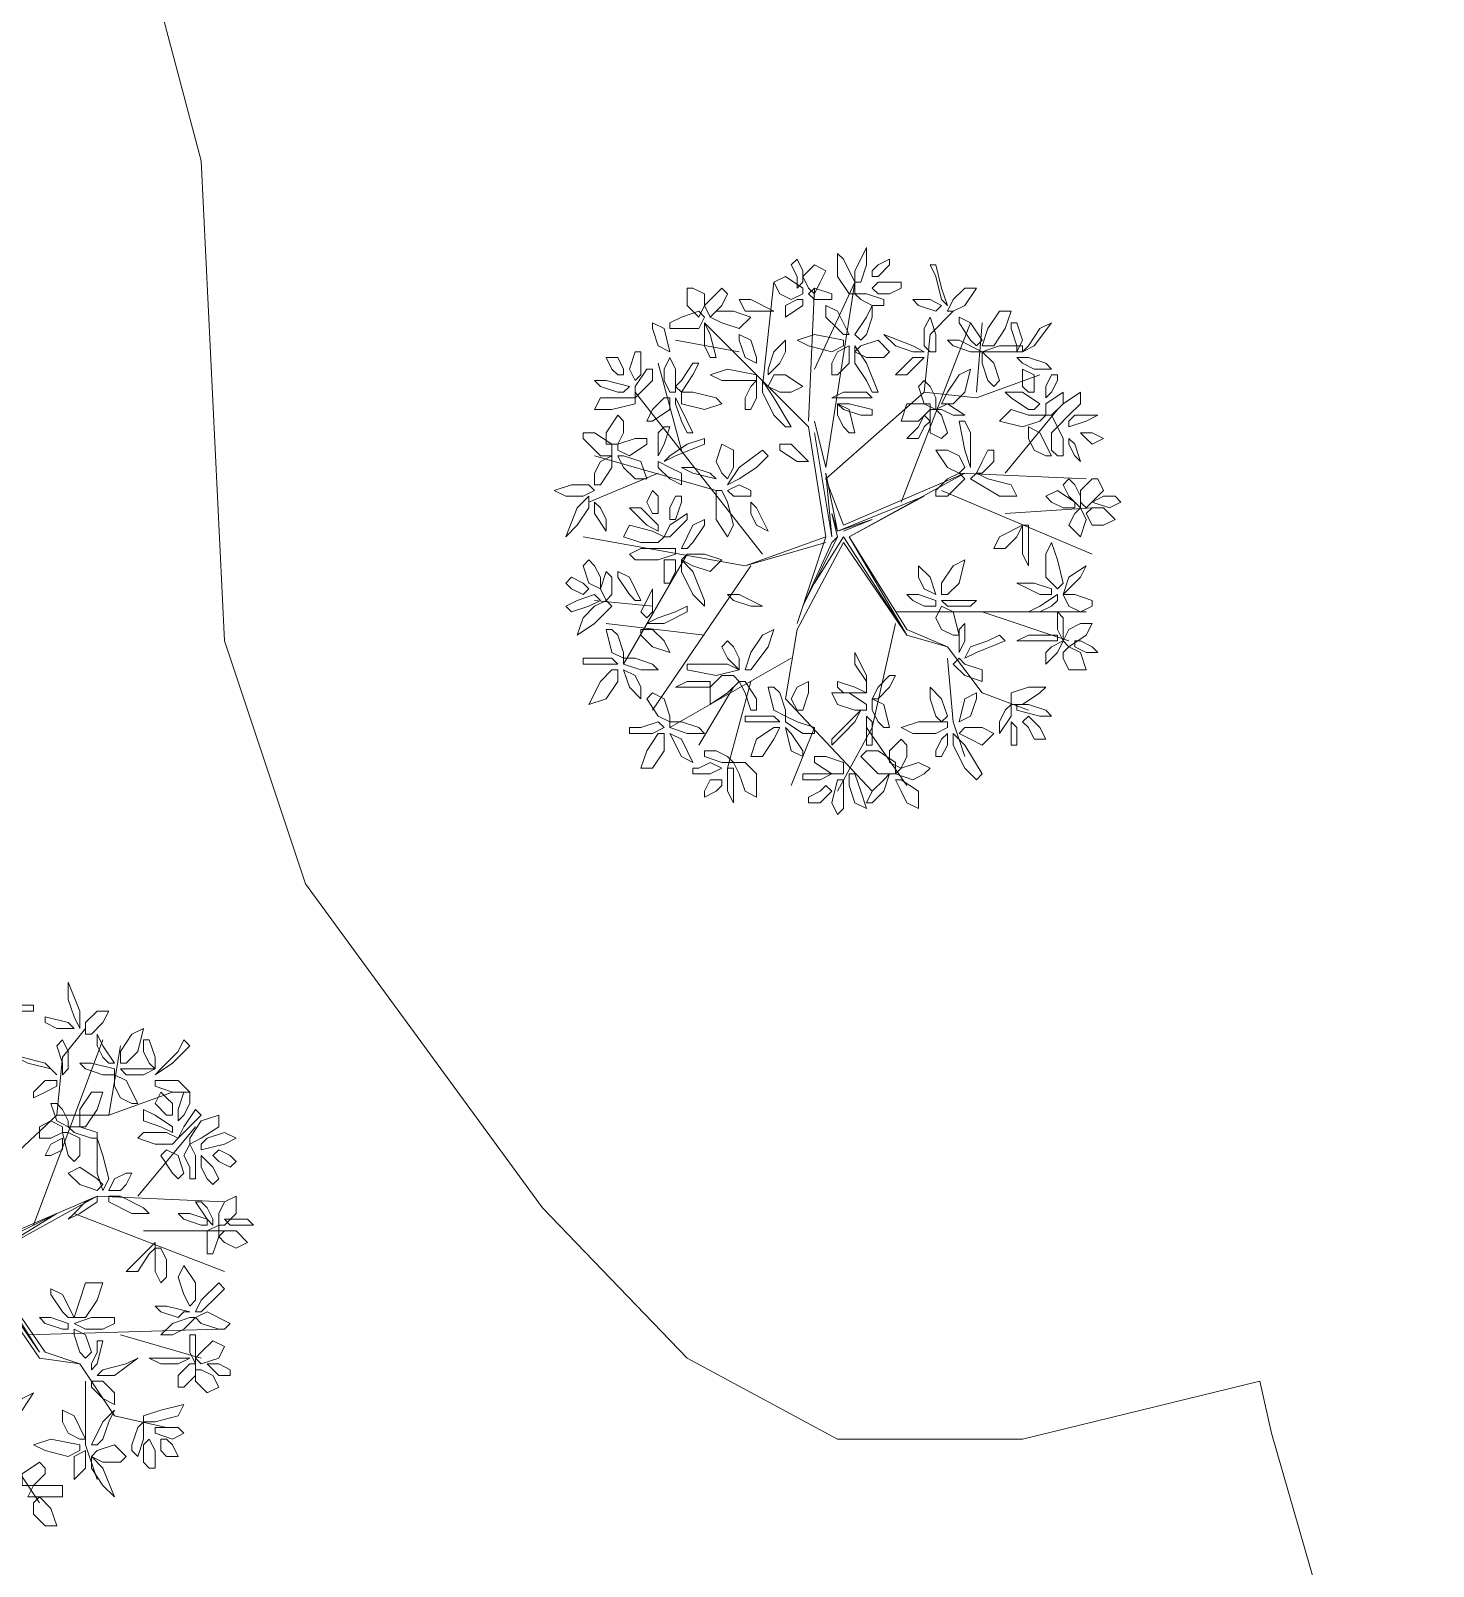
# Model space of a CAD drawing. Header units: millimetres. Extents: x 2364 to 2508, y 1551 to 1771.
# Drawn here: x 2400.71 to 2407.56, y 1636.94 to 1644.44 of the extents above; entities that cross this region are included whole.
import ezdxf

# ---------------------------------------------------------------- set-up
doc = ezdxf.new("R2010")
doc.units = ezdxf.units.MM
doc.layers.add('PDF_0', color=7, linetype='Continuous')
doc.layers.add('PDF_CVL_CUADCON_TIT', color=7, linetype='Continuous')

msp = doc.modelspace()

# ---------------------------------------------------------------- linework, layer by layer
at = {"layer": 'PDF_0', "lineweight": 9}
for points in [[(2404.7332, 1643.2646), (2404.7614, 1643.321), (2404.7897, 1643.3775), (2404.7897, 1643.2928), (2404.7614, 1643.2081), (2404.7332, 1643.2081)], [(2404.4508, 1643.1798), (2404.479, 1643.2081), (2404.479, 1643.2646), (2404.4508, 1643.321), (2404.4226, 1643.2928), (2404.4508, 1643.2363)], [(2404.7332, 1643.1516), (2404.705, 1643.1516), (2404.6485, 1643.2363), (2404.6485, 1643.3493), (2404.6767, 1643.321), (2404.7332, 1643.2081)], [(2404.8179, 1643.2363), (2404.8179, 1643.2646), (2404.8462, 1643.2928), (2404.9026, 1643.321), (2404.9026, 1643.2928), (2404.8462, 1643.2363)], [(2404.4226, 1643.1234), (2404.3661, 1643.1516), (2404.3378, 1643.2081), (2404.3943, 1643.2363), (2404.479, 1643.1798), (2404.479, 1643.1516)], [(2404.5355, 1643.1516), (2404.5073, 1643.1798), (2404.479, 1643.2363), (2404.5355, 1643.2928), (2404.592, 1643.2646), (2404.5638, 1643.2081)], [(2405.1286, 1643.2363), (2405.1568, 1643.1234), (2405.185, 1643.0951), (2405.1568, 1643.1798), (2405.1286, 1643.2928), (2405.1003, 1643.2928)], [(2403.999, 1643.1516), (2403.999, 1643.0951), (2403.9707, 1643.0386), (2403.9143, 1643.0951), (2403.9143, 1643.1798), (2403.9425, 1643.1798)], [(2404.0837, 1643.1798), (2404.1119, 1643.1516), (2404.0837, 1643.0951), (2404.0272, 1643.0386), (2403.999, 1643.0951), (2404.0555, 1643.1516)], [(2404.592, 1643.1234), (2404.5355, 1643.1234), (2404.5073, 1643.1516), (2404.5355, 1643.1798), (2404.6202, 1643.1516), (2404.6202, 1643.1234)], [(2404.8179, 1643.0951), (2404.7614, 1643.1234), (2404.7332, 1643.1516), (2404.7897, 1643.1516), (2404.8744, 1643.1234), (2404.8744, 1643.0951)], [(2404.9026, 1643.1516), (2404.8462, 1643.1516), (2404.8179, 1643.1798), (2404.8462, 1643.2081), (2404.9591, 1643.2081), (2404.9591, 1643.1798)], [(2405.185, 1643.0669), (2405.2133, 1643.0669), (2405.2698, 1643.0951), (2405.3262, 1643.1798), (2405.2698, 1643.1798), (2405.2133, 1643.1234)], [(2404.2814, 1643.0669), (2404.3378, 1643.0669), (2404.2249, 1643.1234), (2404.1684, 1643.1234), (2404.1966, 1643.0669)], [(2404.3943, 1643.0951), (2404.3943, 1643.0386), (2404.479, 1643.0951), (2404.479, 1643.1234), (2404.4508, 1643.1234)], [(2404.6485, 1642.9822), (2404.592, 1643.0386), (2404.592, 1643.0951), (2404.6485, 1643.0669), (2404.705, 1642.9539), (2404.6767, 1642.9539)], [(2404.7897, 1642.9539), (2404.8179, 1643.0386), (2404.8179, 1643.0951), (2404.7897, 1643.0386), (2404.7332, 1642.9539), (2404.7614, 1642.9257)], [(2405.0438, 1643.0951), (2405.0156, 1643.1234), (2405.1003, 1643.1234), (2405.1568, 1643.0951), (2405.1286, 1643.0669)], [(2403.7731, 1642.8974), (2403.8295, 1642.8692), (2403.8013, 1642.9822), (2403.7448, 1643.0104), (2403.7448, 1642.9822)], [(2403.886, 1643.0386), (2403.9707, 1643.0669), (2403.999, 1643.0386), (2403.9707, 1642.9822), (2403.8295, 1642.9822), (2403.8295, 1643.0104)], [(2403.999, 1642.8974), (2403.999, 1642.9822), (2403.999, 1643.0104), (2404.0272, 1642.9539), (2404.0555, 1642.841), (2404.0272, 1642.841)], [(2404.0272, 1643.0386), (2404.0555, 1643.0669), (2404.1402, 1643.0669), (2404.2249, 1643.0386), (2404.1684, 1642.9822), (2404.0837, 1643.0104)], [(2405.1003, 1642.8692), (2405.1286, 1642.8692), (2405.1286, 1642.9539), (2405.1003, 1643.0386), (2405.0721, 1642.9822), (2405.0721, 1642.8974)], [(2405.298, 1642.9257), (2405.2415, 1643.0104), (2405.2415, 1643.0386), (2405.298, 1643.0104), (2405.3545, 1642.9257), (2405.3262, 1642.8974)], [(2405.3545, 1642.8974), (2405.411, 1642.8974), (2405.4674, 1642.9822), (2405.4957, 1643.0669), (2405.4392, 1643.0669), (2405.3827, 1642.9822)], [(2405.4957, 1642.9822), (2405.5239, 1642.8974), (2405.5239, 1642.8692), (2405.5522, 1642.9257), (2405.5239, 1643.0104), (2405.4957, 1643.0104)], [(2405.6369, 1642.9822), (2405.6934, 1643.0104), (2405.6086, 1642.8974), (2405.5522, 1642.8692), (2405.5804, 1642.8974)], [(2404.1966, 1642.841), (2404.1684, 1642.9257), (2404.1684, 1642.9539), (2404.2249, 1642.9257), (2404.2531, 1642.841), (2404.2531, 1642.8127)], [(2404.3661, 1642.8127), (2404.3943, 1642.8692), (2404.3943, 1642.9257), (2404.3378, 1642.8692), (2404.3096, 1642.7845), (2404.3096, 1642.7562)], [(2404.6202, 1642.8692), (2404.5073, 1642.8974), (2404.4508, 1642.9257), (2404.5355, 1642.9539), (2404.6767, 1642.9257), (2404.6767, 1642.8974)], [(2404.7332, 1642.8692), (2404.7614, 1642.8974), (2404.8462, 1642.9257), (2404.9026, 1642.8692), (2404.8744, 1642.841), (2404.7897, 1642.841)], [(2404.9309, 1642.8974), (2404.8744, 1642.9539), (2405.0156, 1642.8974), (2405.0721, 1642.8692), (2405.0156, 1642.8692)], [(2405.298, 1642.8692), (2405.2133, 1642.8974), (2405.185, 1642.9257), (2405.2415, 1642.9257), (2405.3545, 1642.8692), (2405.3262, 1642.8692)], [(2403.6883, 1642.841), (2403.6883, 1642.7562), (2403.6601, 1642.728), (2403.6319, 1642.7845), (2403.6601, 1642.8692), (2403.6883, 1642.8692)], [(2404.6202, 1642.7562), (2404.6485, 1642.7562), (2404.705, 1642.8127), (2404.705, 1642.8974), (2404.6485, 1642.8692), (2404.6202, 1642.8127)], [(2404.7897, 1642.728), (2404.7332, 1642.8127), (2404.7332, 1642.8974), (2404.7897, 1642.8127), (2404.8462, 1642.6715), (2404.8179, 1642.6715)], [(2405.4957, 1642.8692), (2405.411, 1642.8692), (2405.3545, 1642.8692), (2405.4392, 1642.8974), (2405.5522, 1642.8974), (2405.5522, 1642.8692)], [(2405.3827, 1642.728), (2405.3545, 1642.8127), (2405.3545, 1642.8692), (2405.411, 1642.8127), (2405.4392, 1642.728), (2405.411, 1642.6998)], [(2403.6036, 1642.7562), (2403.5754, 1642.7562), (2403.5471, 1642.7845), (2403.5189, 1642.841), (2403.5754, 1642.841), (2403.6036, 1642.7845)], [(2403.7448, 1642.728), (2403.6883, 1642.6715), (2403.6601, 1642.6433), (2403.6601, 1642.6998), (2403.7166, 1642.7845), (2403.7448, 1642.7845)], [(2403.8013, 1642.728), (2403.8013, 1642.7845), (2403.8295, 1642.841), (2403.8578, 1642.7845), (2403.8578, 1642.6715), (2403.8295, 1642.6715)], [(2403.886, 1642.728), (2403.9425, 1642.8127), (2403.9707, 1642.8127), (2403.9425, 1642.7562), (2403.886, 1642.6715), (2403.8578, 1642.6998)], [(2404.1966, 1642.728), (2404.0837, 1642.728), (2404.0272, 1642.7562), (2404.1119, 1642.7845), (2404.2531, 1642.7562), (2404.2531, 1642.728)], [(2404.9874, 1642.7562), (2405.0438, 1642.8127), (2405.0721, 1642.841), (2405.0156, 1642.841), (2404.9309, 1642.7562), (2404.9591, 1642.7562)], [(2405.1568, 1642.615), (2405.2133, 1642.615), (2405.2698, 1642.6715), (2405.298, 1642.7845), (2405.2415, 1642.7562), (2405.185, 1642.6715)], [(2405.5239, 1642.841), (2405.5522, 1642.8127), (2405.6086, 1642.7845), (2405.6934, 1642.7845), (2405.6651, 1642.8127), (2405.5804, 1642.841)], [(2405.6086, 1642.6715), (2405.5804, 1642.6715), (2405.5522, 1642.6998), (2405.5522, 1642.7845), (2405.6086, 1642.7562), (2405.6086, 1642.6998)], [(2403.5754, 1642.6715), (2403.4907, 1642.6998), (2403.4624, 1642.728), (2403.5189, 1642.728), (2403.6319, 1642.6998), (2403.6036, 1642.6715)], [(2404.1966, 1642.5868), (2404.2249, 1642.5868), (2404.2531, 1642.6433), (2404.2531, 1642.728), (2404.2249, 1642.6998), (2404.1966, 1642.6433)], [(2404.3378, 1642.5586), (2404.2814, 1642.6715), (2404.2814, 1642.728), (2404.3378, 1642.6433), (2404.4226, 1642.5021), (2404.3943, 1642.5021)], [(2404.3096, 1642.6998), (2404.3378, 1642.7562), (2404.3943, 1642.7562), (2404.479, 1642.6998), (2404.4226, 1642.6715), (2404.3661, 1642.6715)], [(2405.1003, 1642.6998), (2405.1286, 1642.6433), (2405.1286, 1642.5868), (2405.0721, 1642.615), (2405.0438, 1642.6998), (2405.0721, 1642.728)], [(2405.7216, 1642.728), (2405.6934, 1642.6715), (2405.6651, 1642.6433), (2405.6651, 1642.6998), (2405.6934, 1642.7562), (2405.7216, 1642.7562)], [(2403.6601, 1642.6433), (2403.6601, 1642.615), (2403.5471, 1642.5868), (2403.4624, 1642.5868), (2403.4907, 1642.6433), (2403.6036, 1642.6433)], [(2403.7448, 1642.5868), (2403.8013, 1642.6433), (2403.8295, 1642.6433), (2403.8295, 1642.5868), (2403.7448, 1642.5303), (2403.7166, 1642.5303)], [(2403.886, 1642.5303), (2403.8578, 1642.615), (2403.8578, 1642.6433), (2403.886, 1642.5868), (2403.9425, 1642.4738), (2403.9143, 1642.4738)], [(2403.886, 1642.6715), (2403.886, 1642.615), (2403.999, 1642.5868), (2404.0837, 1642.615), (2404.0555, 1642.6433), (2403.9425, 1642.6715)], [(2404.7614, 1642.6433), (2404.6485, 1642.6433), (2404.6202, 1642.6433), (2404.6767, 1642.6715), (2404.7897, 1642.6715), (2404.8179, 1642.6433)], [(2405.5804, 1642.5868), (2405.4957, 1642.6433), (2405.4674, 1642.6715), (2405.5522, 1642.6715), (2405.6369, 1642.615), (2405.6086, 1642.5868)], [(2405.7498, 1642.615), (2405.7498, 1642.6715), (2405.6651, 1642.615), (2405.6651, 1642.5586), (2405.6934, 1642.5586)], [(2405.7216, 1642.5021), (2405.6934, 1642.5586), (2405.7498, 1642.615), (2405.8345, 1642.6715), (2405.8345, 1642.615), (2405.7781, 1642.5586)], [(2403.6036, 1642.4738), (2403.5754, 1642.4174), (2403.5189, 1642.4174), (2403.5189, 1642.4738), (2403.5754, 1642.5586), (2403.6036, 1642.5303)], [(2404.7614, 1642.5586), (2404.6767, 1642.5868), (2404.6485, 1642.615), (2404.705, 1642.615), (2404.8179, 1642.5868), (2404.8179, 1642.5586)], [(2404.6767, 1642.5021), (2404.6485, 1642.5586), (2404.6485, 1642.615), (2404.705, 1642.5868), (2404.7332, 1642.4738), (2404.705, 1642.4738)], [(2405.1003, 1642.615), (2405.1003, 1642.5868), (2405.0438, 1642.5303), (2404.9591, 1642.5303), (2404.9874, 1642.615), (2405.0438, 1642.615)], [(2405.1003, 1642.5303), (2405.0721, 1642.5586), (2405.0438, 1642.5021), (2404.9874, 1642.4456), (2405.0438, 1642.4456), (2405.0721, 1642.5021)], [(2405.1568, 1642.5586), (2405.185, 1642.4738), (2405.1568, 1642.4456), (2405.1003, 1642.4738), (2405.1003, 1642.5868), (2405.1286, 1642.5868)], [(2405.2133, 1642.5586), (2405.2698, 1642.5586), (2405.185, 1642.615), (2405.1286, 1642.5868), (2405.1568, 1642.5868)], [(2405.6651, 1642.5586), (2405.6369, 1642.5303), (2405.5522, 1642.5021), (2405.4392, 1642.5303), (2405.4957, 1642.5868), (2405.5804, 1642.5586)], [(2405.8063, 1642.5586), (2405.891, 1642.5586), (2405.9193, 1642.5586), (2405.8628, 1642.5303), (2405.7781, 1642.5021), (2405.7781, 1642.5303)], [(2403.7731, 1642.4738), (2403.7731, 1642.3891), (2403.7731, 1642.3609), (2403.8013, 1642.4174), (2403.8295, 1642.5021), (2403.8013, 1642.5021)], [(2405.298, 1642.4738), (2405.298, 1642.3609), (2405.298, 1642.3044), (2405.2698, 1642.3891), (2405.2415, 1642.5303), (2405.2698, 1642.5303)], [(2405.6086, 1642.3891), (2405.5804, 1642.4456), (2405.5804, 1642.5021), (2405.6369, 1642.4738), (2405.6934, 1642.3609), (2405.6651, 1642.3609)], [(2405.6934, 1642.3891), (2405.6934, 1642.4738), (2405.7216, 1642.5021), (2405.7498, 1642.4456), (2405.7498, 1642.3609), (2405.7216, 1642.3609)], [(2403.4624, 1642.4738), (2403.5471, 1642.4174), (2403.5471, 1642.3609), (2403.4907, 1642.3609), (2403.4059, 1642.4456), (2403.4059, 1642.4738)], [(2403.7166, 1642.4456), (2403.7166, 1642.4174), (2403.6319, 1642.3609), (2403.5754, 1642.3891), (2403.5754, 1642.4174), (2403.6601, 1642.4456)], [(2403.9143, 1642.4174), (2403.8295, 1642.3609), (2403.8013, 1642.3326), (2403.8578, 1642.3609), (2403.999, 1642.4174), (2403.999, 1642.4456)], [(2404.1119, 1642.2479), (2404.0837, 1642.2762), (2404.0555, 1642.3326), (2404.0837, 1642.4174), (2404.1402, 1642.3891), (2404.1402, 1642.3044)], [(2404.4508, 1642.3326), (2404.5073, 1642.3326), (2404.4226, 1642.4174), (2404.3661, 1642.4174), (2404.3661, 1642.3891)], [(2405.8063, 1642.3609), (2405.8345, 1642.3326), (2405.8063, 1642.4174), (2405.7781, 1642.4456), (2405.7781, 1642.4174)], [(2405.8345, 1642.4738), (2405.891, 1642.4738), (2405.9475, 1642.4456), (2405.891, 1642.4174), (2405.8628, 1642.4456)], [(2403.4624, 1642.2762), (2403.4907, 1642.3326), (2403.5471, 1642.3609), (2403.5471, 1642.3044), (2403.4907, 1642.2197), (2403.4624, 1642.2197)], [(2403.5754, 1642.3609), (2403.6036, 1642.3609), (2403.6883, 1642.3326), (2403.7166, 1642.2479), (2403.6601, 1642.2479), (2403.6036, 1642.3044)], [(2403.7731, 1642.3326), (2403.7731, 1642.3044), (2403.8295, 1642.2479), (2403.886, 1642.2197), (2403.886, 1642.2762), (2403.8295, 1642.3044)], [(2404.2531, 1642.3044), (2404.1684, 1642.2479), (2404.1119, 1642.2197), (2404.1684, 1642.3044), (2404.2814, 1642.3891), (2404.3096, 1642.3609)], [(2405.2698, 1642.3044), (2405.2415, 1642.2762), (2405.185, 1642.3044), (2405.1286, 1642.3891), (2405.185, 1642.3891), (2405.2415, 1642.3609)], [(2405.411, 1642.3891), (2405.3827, 1642.3891), (2405.3545, 1642.3326), (2405.3262, 1642.2762), (2405.3545, 1642.2762), (2405.411, 1642.3326)], [(2404.0272, 1642.2762), (2404.0555, 1642.2479), (2403.9425, 1642.2762), (2403.886, 1642.3044), (2403.9425, 1642.3044)], [(2405.185, 1642.2479), (2405.1286, 1642.1914), (2405.1286, 1642.1632), (2405.185, 1642.1632), (2405.2698, 1642.2479), (2405.2415, 1642.2762)], [(2405.3827, 1642.2479), (2405.4957, 1642.2197), (2405.5239, 1642.1632), (2405.4392, 1642.1632), (2405.298, 1642.2479), (2405.3262, 1642.2762)], [(2403.4624, 1642.1914), (2403.4342, 1642.2197), (2403.3495, 1642.2197), (2403.2647, 1642.1914), (2403.3212, 1642.1632), (2403.4059, 1642.1632)], [(2403.7731, 1642.0785), (2403.7448, 1642.0785), (2403.7166, 1642.135), (2403.7448, 1642.1914), (2403.7731, 1642.1632), (2403.7731, 1642.1067)], [(2404.1119, 1642.135), (2404.1402, 1642.022), (2404.1119, 1641.9655), (2404.0555, 1642.0502), (2404.0555, 1642.1914), (2404.0837, 1642.1914)], [(2404.2249, 1642.1632), (2404.2249, 1642.1914), (2404.1684, 1642.2197), (2404.1119, 1642.1914), (2404.1402, 1642.1632), (2404.1966, 1642.1632)], [(2405.7498, 1642.1067), (2405.6934, 1642.135), (2405.6651, 1642.1632), (2405.7216, 1642.1914), (2405.8063, 1642.135), (2405.8063, 1642.1067)], [(2405.8063, 1642.2197), (2405.8345, 1642.1632), (2405.8345, 1642.1067), (2405.7781, 1642.1632), (2405.7498, 1642.2197), (2405.7781, 1642.2479)], [(2405.8345, 1642.1914), (2405.891, 1642.2479), (2405.9193, 1642.2479), (2405.9475, 1642.1914), (2405.8628, 1642.1067), (2405.8345, 1642.135)], [(2403.3777, 1642.022), (2403.3212, 1641.9655), (2403.3777, 1642.1067), (2403.4342, 1642.1632), (2403.4342, 1642.1067)], [(2403.5189, 1642.0502), (2403.4907, 1642.1067), (2403.4624, 1642.135), (2403.4624, 1642.0785), (2403.5189, 1641.9938), (2403.5189, 1642.022)], [(2403.7166, 1642.022), (2403.6601, 1642.0785), (2403.6319, 1642.1067), (2403.6883, 1642.1067), (2403.7731, 1642.022), (2403.7731, 1641.9938)], [(2403.886, 1642.135), (2403.8578, 1642.0502), (2403.8295, 1642.0502), (2403.8295, 1642.1067), (2403.8578, 1642.1632), (2403.886, 1642.1632)], [(2404.2531, 1642.022), (2404.3096, 1641.9938), (2404.2531, 1642.1067), (2404.2249, 1642.135), (2404.2249, 1642.0785)], [(2405.7781, 1642.022), (2405.8063, 1642.0785), (2405.8345, 1642.1067), (2405.8628, 1642.0502), (2405.8345, 1641.9655), (2405.8063, 1641.9938)], [(2405.8628, 1642.0785), (2405.891, 1642.1067), (2405.9475, 1642.1067), (2406.004, 1642.0502), (2405.9475, 1642.022), (2405.891, 1642.022)], [(2405.891, 1642.135), (2405.9757, 1642.1067), (2406.0322, 1642.135), (2406.004, 1642.1632), (2405.9475, 1642.1632)], [(2403.886, 1642.022), (2403.8295, 1641.9655), (2403.8013, 1641.9655), (2403.8295, 1642.022), (2403.9143, 1642.0785), (2403.9143, 1642.0502)], [(2403.9425, 1641.9373), (2403.999, 1642.022), (2403.999, 1642.0502), (2403.9425, 1642.022), (2403.886, 1641.909), (2403.9143, 1641.909)], [(2403.8013, 1641.9655), (2403.7731, 1641.9373), (2403.6883, 1641.9373), (2403.6036, 1641.9655), (2403.6319, 1642.022), (2403.7448, 1641.9938)], [(2405.5239, 1641.9655), (2405.5522, 1642.022), (2405.4392, 1641.9655), (2405.411, 1641.909), (2405.4674, 1641.909)], [(2405.5804, 1641.9655), (2405.5804, 1641.8808), (2405.5804, 1641.8243), (2405.5522, 1641.8808), (2405.5522, 1642.022), (2405.5804, 1642.022)], [(2403.7731, 1641.8526), (2403.6601, 1641.8526), (2403.6319, 1641.8808), (2403.6883, 1641.909), (2403.8578, 1641.909), (2403.8578, 1641.8808)], [(2403.886, 1641.8526), (2403.9143, 1641.8808), (2403.999, 1641.8808), (2404.0837, 1641.8526), (2404.0272, 1641.7961), (2403.9425, 1641.8243)], [(2405.7216, 1641.7114), (2405.7498, 1641.7396), (2405.7216, 1641.8526), (2405.6934, 1641.9373), (2405.6651, 1641.8808), (2405.6651, 1641.7679)], [(2403.4624, 1641.8243), (2403.4907, 1641.7679), (2403.4907, 1641.7114), (2403.4342, 1641.7396), (2403.4059, 1641.8243), (2403.4342, 1641.8526)], [(2403.8013, 1641.7396), (2403.8295, 1641.7396), (2403.8578, 1641.7961), (2403.8578, 1641.8526), (2403.8013, 1641.8526), (2403.8013, 1641.7679)], [(2403.9425, 1641.6831), (2403.886, 1641.7961), (2403.886, 1641.8526), (2403.9425, 1641.7961), (2403.999, 1641.6549), (2403.999, 1641.6267)], [(2405.0721, 1641.7114), (2405.1286, 1641.6831), (2405.1003, 1641.7679), (2405.0438, 1641.8243), (2405.0438, 1641.7679)], [(2405.1568, 1641.6831), (2405.185, 1641.6831), (2405.2415, 1641.7396), (2405.2698, 1641.8526), (2405.2133, 1641.8243), (2405.1568, 1641.7396)], [(2405.8345, 1641.7679), (2405.8628, 1641.8243), (2405.7781, 1641.7679), (2405.7498, 1641.6831), (2405.7781, 1641.7114)], [(2403.4342, 1641.7114), (2403.4059, 1641.6831), (2403.3495, 1641.7114), (2403.3212, 1641.7396), (2403.3495, 1641.7679), (2403.4059, 1641.7396)], [(2403.5471, 1641.7679), (2403.5189, 1641.7961), (2403.4907, 1641.7114), (2403.5189, 1641.6549), (2403.5471, 1641.6831)], [(2403.6319, 1641.6831), (2403.5754, 1641.7679), (2403.5754, 1641.7961), (2403.6319, 1641.7679), (2403.6883, 1641.6549), (2403.6601, 1641.6549)], [(2405.6369, 1641.6831), (2405.5804, 1641.7114), (2405.5239, 1641.7396), (2405.6086, 1641.7396), (2405.6934, 1641.7114), (2405.6934, 1641.6831)], [(2403.4342, 1641.6267), (2403.3495, 1641.5984), (2403.3212, 1641.6267), (2403.3777, 1641.6549), (2403.4624, 1641.6831), (2403.4907, 1641.6549)], [(2403.5189, 1641.6549), (2403.5471, 1641.6267), (2403.4624, 1641.5419), (2403.3777, 1641.4855), (2403.4059, 1641.5702), (2403.4624, 1641.6267)], [(2403.7166, 1641.6549), (2403.7448, 1641.7114), (2403.7448, 1641.5984), (2403.7166, 1641.5702), (2403.6883, 1641.5984)], [(2404.2249, 1641.6267), (2404.2814, 1641.6267), (2404.1684, 1641.6831), (2404.1119, 1641.6831), (2404.1402, 1641.6549)], [(2405.0721, 1641.6267), (2405.0156, 1641.6549), (2404.9874, 1641.6831), (2405.0438, 1641.6831), (2405.1286, 1641.6549), (2405.1286, 1641.6267)], [(2405.298, 1641.6267), (2405.3262, 1641.6549), (2405.2133, 1641.6549), (2405.1568, 1641.6549), (2405.185, 1641.6267)], [(2405.6934, 1641.6267), (2405.6369, 1641.5984), (2405.5804, 1641.5984), (2405.6369, 1641.6267), (2405.7216, 1641.6831), (2405.7216, 1641.6549)], [(2405.8345, 1641.5984), (2405.7781, 1641.6267), (2405.7498, 1641.6831), (2405.8063, 1641.6831), (2405.891, 1641.6549), (2405.891, 1641.6267)], [(2403.8578, 1641.5984), (2403.7731, 1641.5702), (2403.7166, 1641.5419), (2403.8013, 1641.5419), (2403.9143, 1641.5984), (2403.9143, 1641.6267)], [(2405.1568, 1641.5137), (2405.1286, 1641.5702), (2405.1568, 1641.6267), (2405.2133, 1641.5984), (2405.2415, 1641.4855), (2405.2133, 1641.4855)], [(2405.7498, 1641.5702), (2405.7216, 1641.5984), (2405.7216, 1641.5137), (2405.7498, 1641.4572), (2405.7498, 1641.4855)], [(2403.5754, 1641.4855), (2403.6036, 1641.4007), (2403.6036, 1641.3725), (2403.5471, 1641.4007), (2403.5189, 1641.5137), (2403.5471, 1641.5137)], [(2403.6883, 1641.5137), (2403.6883, 1641.4855), (2403.7448, 1641.429), (2403.8295, 1641.4007), (2403.8013, 1641.4572), (2403.7448, 1641.5137)], [(2404.2249, 1641.4007), (2404.2814, 1641.4855), (2404.3378, 1641.5137), (2404.3096, 1641.429), (2404.2249, 1641.316), (2404.1966, 1641.316)], [(2405.2415, 1641.5137), (2405.2698, 1641.5419), (2405.2698, 1641.4572), (2405.2415, 1641.4007), (2405.2415, 1641.4572)], [(2405.7781, 1641.5137), (2405.8345, 1641.5419), (2405.891, 1641.5419), (2405.8628, 1641.4855), (2405.7781, 1641.429), (2405.7498, 1641.4572)], [(2404.1119, 1641.4572), (2404.0837, 1641.429), (2404.1119, 1641.3725), (2404.1684, 1641.316), (2404.1684, 1641.3725), (2404.1402, 1641.429)], [(2405.3827, 1641.4572), (2405.298, 1641.429), (2405.2698, 1641.3725), (2405.3262, 1641.4007), (2405.4674, 1641.4572), (2405.4392, 1641.4855)], [(2405.6651, 1641.4572), (2405.5804, 1641.4572), (2405.5239, 1641.4572), (2405.5804, 1641.4855), (2405.7216, 1641.4855), (2405.7216, 1641.4572)], [(2405.6651, 1641.4007), (2405.6651, 1641.3443), (2405.7216, 1641.4007), (2405.7498, 1641.4572), (2405.6934, 1641.429)], [(2405.7498, 1641.4007), (2405.7781, 1641.429), (2405.8345, 1641.4007), (2405.8628, 1641.316), (2405.7781, 1641.316), (2405.7498, 1641.3725)], [(2405.8063, 1641.4572), (2405.8063, 1641.429), (2405.8628, 1641.4007), (2405.9193, 1641.4007), (2405.891, 1641.429), (2405.8345, 1641.4572)], [(2403.4624, 1641.3725), (2403.5471, 1641.3725), (2403.5754, 1641.3443), (2403.5189, 1641.3443), (2403.4059, 1641.3443), (2403.4059, 1641.3725)], [(2403.6601, 1641.3725), (2403.7448, 1641.3443), (2403.7731, 1641.316), (2403.6883, 1641.316), (2403.6036, 1641.3443), (2403.6036, 1641.3725)], [(2404.7332, 1641.3443), (2404.7332, 1641.4007), (2404.7897, 1641.2878), (2404.7897, 1641.2031), (2404.7897, 1641.2595)], [(2405.2415, 1641.3725), (2405.2133, 1641.3443), (2405.2698, 1641.2878), (2405.3545, 1641.2595), (2405.3545, 1641.316), (2405.2698, 1641.3443)], [(2403.5754, 1641.316), (2403.5471, 1641.316), (2403.4907, 1641.2595), (2403.4342, 1641.1466), (2403.5189, 1641.1748), (2403.5754, 1641.2595)], [(2403.6601, 1641.2878), (2403.6036, 1641.316), (2403.6319, 1641.2313), (2403.6883, 1641.1748), (2403.6883, 1641.2313)], [(2403.9707, 1641.3443), (2404.1119, 1641.3443), (2404.1684, 1641.316), (2404.0555, 1641.2878), (2403.9143, 1641.316), (2403.9143, 1641.3443)], [(2404.1402, 1641.2878), (2404.1684, 1641.2595), (2404.1119, 1641.2031), (2404.0272, 1641.1466), (2404.0272, 1641.2313), (2404.0837, 1641.2878)], [(2404.8179, 1641.1748), (2404.8462, 1641.1748), (2404.9026, 1641.2313), (2404.9309, 1641.2878), (2404.9026, 1641.2878), (2404.8462, 1641.2313)], [(2403.8013, 1641.1748), (2403.8295, 1641.0901), (2403.8295, 1641.0619), (2403.7731, 1641.0901), (2403.7166, 1641.1748), (2403.7448, 1641.2031)], [(2403.9707, 1641.2313), (2403.886, 1641.2313), (2403.8578, 1641.2313), (2403.9143, 1641.2595), (2404.0272, 1641.2595), (2404.0272, 1641.2313)], [(2404.1966, 1641.2031), (2404.2249, 1641.1183), (2404.2531, 1641.1183), (2404.2531, 1641.1748), (2404.1966, 1641.2595), (2404.1684, 1641.2595)], [(2404.3661, 1641.2031), (2404.3943, 1641.1183), (2404.3943, 1641.0901), (2404.3378, 1641.1183), (2404.3096, 1641.2313), (2404.3378, 1641.2313)], [(2404.4226, 1641.1748), (2404.4508, 1641.2313), (2404.5073, 1641.2595), (2404.5073, 1641.2031), (2404.479, 1641.1183), (2404.4508, 1641.1183)], [(2404.7897, 1641.1183), (2404.7897, 1641.1466), (2404.705, 1641.2031), (2404.6202, 1641.2031), (2404.6485, 1641.1466), (2404.7332, 1641.1183)], [(2404.6767, 1641.2031), (2404.7332, 1641.2031), (2404.7897, 1641.2031), (2404.7332, 1641.2313), (2404.6485, 1641.2595), (2404.6485, 1641.2313)], [(2405.1286, 1641.0901), (2405.1003, 1641.1748), (2405.1003, 1641.2313), (2405.1568, 1641.1748), (2405.185, 1641.0901), (2405.1568, 1641.0619)], [(2405.298, 1641.0901), (2405.2415, 1641.0619), (2405.2698, 1641.1748), (2405.3262, 1641.2031), (2405.3262, 1641.1748)], [(2405.4957, 1641.1466), (2405.4957, 1641.2031), (2405.5804, 1641.2313), (2405.6651, 1641.2313), (2405.6369, 1641.2031), (2405.5522, 1641.1466)], [(2404.8462, 1641.0619), (2404.8179, 1641.1183), (2404.8179, 1641.1748), (2404.8744, 1641.1466), (2404.9026, 1641.0336), (2404.8744, 1641.0336)], [(2405.4392, 1641.0619), (2405.4392, 1641.0054), (2405.4957, 1641.0901), (2405.4957, 1641.1466), (2405.4674, 1641.1183)], [(2405.5804, 1641.1466), (2405.6651, 1641.1183), (2405.6934, 1641.0901), (2405.6369, 1641.0901), (2405.5239, 1641.1183), (2405.5239, 1641.1466)], [(2403.6883, 1641.0336), (2403.7731, 1641.0619), (2403.8013, 1641.0336), (2403.7448, 1641.0054), (2403.6319, 1641.0054), (2403.6319, 1641.0336)], [(2403.886, 1641.0619), (2403.9707, 1641.0336), (2403.999, 1641.0054), (2403.9143, 1641.0054), (2403.8295, 1641.0336), (2403.8295, 1641.0619)], [(2404.2531, 1641.0901), (2404.3378, 1641.0901), (2404.3661, 1641.0619), (2404.3096, 1641.0619), (2404.1966, 1641.0619), (2404.1966, 1641.0901)], [(2404.4508, 1641.0619), (2404.5355, 1641.0336), (2404.5355, 1641.0054), (2404.479, 1641.0054), (2404.3943, 1641.0619), (2404.3943, 1641.0901)], [(2404.6767, 1641.0054), (2404.7332, 1641.0619), (2404.7614, 1641.1183), (2404.705, 1641.0619), (2404.6202, 1640.9771), (2404.6202, 1640.9489)], [(2404.8179, 1640.9771), (2404.8179, 1641.0619), (2404.7897, 1641.0901), (2404.7897, 1641.0336), (2404.7897, 1640.9489), (2404.8179, 1640.9489)], [(2405.1286, 1641.0054), (2405.0156, 1641.0054), (2404.9591, 1641.0336), (2405.0438, 1641.0619), (2405.185, 1641.0619), (2405.185, 1641.0336)], [(2405.4957, 1640.9771), (2405.4957, 1641.0336), (2405.4957, 1641.0619), (2405.5239, 1641.0336), (2405.5239, 1640.9489), (2405.4957, 1640.9489)], [(2405.5522, 1641.0619), (2405.5804, 1641.0901), (2405.6369, 1641.0336), (2405.6651, 1640.9771), (2405.6086, 1640.9771), (2405.5804, 1641.0336)], [(2403.8013, 1641.0054), (2403.7731, 1641.0054), (2403.7166, 1640.9207), (2403.6883, 1640.8359), (2403.7448, 1640.8359), (2403.8013, 1640.9207)], [(2403.886, 1640.9771), (2403.8295, 1641.0054), (2403.886, 1640.8924), (2403.9425, 1640.8642), (2403.9143, 1640.9207)], [(2404.3661, 1641.0336), (2404.3378, 1641.0336), (2404.2531, 1640.9771), (2404.2249, 1640.8924), (2404.2814, 1640.8924), (2404.3378, 1640.9771)], [(2404.4226, 1641.0054), (2404.3943, 1641.0336), (2404.4226, 1640.9207), (2404.479, 1640.8924), (2404.479, 1640.9207)], [(2404.9874, 1640.8924), (2404.9591, 1640.8359), (2404.9026, 1640.8642), (2404.9026, 1640.9207), (2404.9591, 1640.9771), (2404.9874, 1640.9489)], [(2405.1286, 1640.8924), (2405.1568, 1640.8924), (2405.185, 1640.9489), (2405.185, 1641.0054), (2405.1568, 1640.9771), (2405.1286, 1640.9207)], [(2405.2698, 1640.8359), (2405.2133, 1640.9489), (2405.2133, 1641.0054), (2405.2698, 1640.9489), (2405.3545, 1640.8077), (2405.3262, 1640.7795)], [(2405.2415, 1641.0054), (2405.2698, 1641.0336), (2405.3545, 1641.0336), (2405.411, 1641.0054), (2405.3545, 1640.9489), (2405.298, 1640.9771)], [(2404.0555, 1640.9207), (2404.1119, 1640.8924), (2404.1402, 1640.8642), (2404.0837, 1640.8642), (2403.999, 1640.8924), (2403.999, 1640.9207)], [(2404.8462, 1640.9207), (2404.9309, 1640.8642), (2404.9309, 1640.8077), (2404.8462, 1640.8077), (2404.7614, 1640.8924), (2404.7897, 1640.9207)], [(2403.9707, 1640.8359), (2404.0272, 1640.8642), (2404.0837, 1640.8359), (2404.0272, 1640.8077), (2403.9425, 1640.8077), (2403.9425, 1640.8359)], [(2404.1402, 1640.7795), (2404.1402, 1640.6947), (2404.1402, 1640.6665), (2404.1119, 1640.723), (2404.1119, 1640.8359), (2404.1402, 1640.8359)], [(2404.1402, 1640.8642), (2404.1966, 1640.8642), (2404.2531, 1640.8077), (2404.2531, 1640.6947), (2404.1966, 1640.723), (2404.1684, 1640.8077)], [(2404.592, 1640.8924), (2404.6767, 1640.8642), (2404.6767, 1640.8077), (2404.6202, 1640.8077), (2404.5355, 1640.8642), (2404.5355, 1640.8924)], [(2405.1003, 1640.8359), (2405.0721, 1640.8077), (2405.0156, 1640.7795), (2404.9309, 1640.8077), (2404.9591, 1640.8359), (2405.0438, 1640.8642)], [(2404.0837, 1640.7795), (2404.0837, 1640.7512), (2404.0555, 1640.723), (2403.999, 1640.6947), (2403.999, 1640.723), (2404.0272, 1640.7795)], [(2404.5073, 1640.8077), (2404.592, 1640.8077), (2404.6202, 1640.8077), (2404.5638, 1640.7795), (2404.479, 1640.7795), (2404.479, 1640.8077)], [(2404.592, 1640.7512), (2404.6202, 1640.723), (2404.5638, 1640.6665), (2404.5073, 1640.6665), (2404.5073, 1640.6947), (2404.5638, 1640.723)], [(2404.6767, 1640.723), (2404.6767, 1640.6383), (2404.6485, 1640.61), (2404.6202, 1640.6665), (2404.6485, 1640.7795), (2404.6767, 1640.7795)], [(2404.705, 1640.8077), (2404.7332, 1640.8077), (2404.7614, 1640.723), (2404.7897, 1640.6383), (2404.7332, 1640.6665), (2404.705, 1640.7512)], [(2404.8179, 1640.723), (2404.8744, 1640.7795), (2404.9026, 1640.8077), (2404.8744, 1640.723), (2404.8179, 1640.6665), (2404.7897, 1640.6665)], [(2404.9309, 1640.7795), (2404.9591, 1640.7795), (2405.0438, 1640.723), (2405.0438, 1640.6383), (2404.9874, 1640.6665), (2404.9591, 1640.723)], [(2400.8926, 1639.7064), (2400.9209, 1639.6216), (2400.9491, 1639.5652), (2400.9491, 1639.6499), (2400.8926, 1639.7911), (2400.8926, 1639.7628)], [(2400.6949, 1639.6499), (2400.6102, 1639.6499), (2400.582, 1639.6499), (2400.6385, 1639.6781), (2400.7232, 1639.6781), (2400.7232, 1639.6499)], [(2400.9773, 1639.5369), (2401.0056, 1639.5369), (2401.062, 1639.5934), (2401.0903, 1639.6499), (2401.0338, 1639.6499), (2400.9773, 1639.5934)], [(2400.8361, 1639.5652), (2400.8926, 1639.5652), (2400.9209, 1639.5652), (2400.8926, 1639.5934), (2400.7797, 1639.6216), (2400.7797, 1639.5934)], [(2401.1468, 1639.3957), (2401.175, 1639.3957), (2401.2315, 1639.4522), (2401.2597, 1639.5652), (2401.2032, 1639.5369), (2401.1468, 1639.4522)], [(2400.8644, 1639.3392), (2400.8926, 1639.3675), (2400.8926, 1639.4522), (2400.8644, 1639.5087), (2400.8361, 1639.4804), (2400.8644, 1639.3957)], [(2401.062, 1639.424), (2401.0338, 1639.4804), (2401.0338, 1639.5369), (2401.062, 1639.4804), (2401.1185, 1639.3957), (2401.0903, 1639.3957)], [(2401.2597, 1639.4522), (2401.288, 1639.3957), (2401.3162, 1639.3675), (2401.3162, 1639.424), (2401.288, 1639.5087), (2401.2597, 1639.5087)], [(2401.4292, 1639.4522), (2401.3444, 1639.3675), (2401.3162, 1639.3392), (2401.4009, 1639.3957), (2401.4856, 1639.4804), (2401.4574, 1639.5087)], [(2400.6949, 1639.3957), (2400.8079, 1639.3675), (2400.8361, 1639.3392), (2400.7797, 1639.3957), (2400.6667, 1639.424), (2400.6385, 1639.424)], [(2401.062, 1639.3392), (2400.9773, 1639.3675), (2400.9491, 1639.3957), (2401.0056, 1639.3957), (2401.1185, 1639.3675), (2401.1185, 1639.3392)], [(2401.1468, 1639.2263), (2401.1185, 1639.2828), (2401.1185, 1639.3392), (2401.175, 1639.311), (2401.2315, 1639.198), (2401.2032, 1639.198)], [(2401.2597, 1639.3392), (2401.3162, 1639.3675), (2401.2032, 1639.3675), (2401.1468, 1639.3675), (2401.175, 1639.3392)], [(2400.7797, 1639.2545), (2400.8361, 1639.2828), (2400.8361, 1639.311), (2400.7797, 1639.311), (2400.7232, 1639.2545), (2400.7232, 1639.2263)], [(2400.9491, 1639.0851), (2400.9773, 1639.0851), (2401.0338, 1639.1698), (2401.062, 1639.2545), (2401.0056, 1639.2545), (2400.9491, 1639.1698)], [(2401.3162, 1639.311), (2401.3162, 1639.2828), (2401.4009, 1639.2545), (2401.4856, 1639.2545), (2401.4292, 1639.311), (2401.3727, 1639.311)], [(2401.4009, 1639.1416), (2401.3727, 1639.1416), (2401.3162, 1639.198), (2401.3444, 1639.2545), (2401.3727, 1639.2263), (2401.4009, 1639.198)], [(2401.4856, 1639.198), (2401.4574, 1639.1416), (2401.4292, 1639.1133), (2401.4292, 1639.1698), (2401.4574, 1639.2545), (2401.4856, 1639.2545)], [(2400.8644, 1639.1698), (2400.8926, 1639.1133), (2400.8926, 1639.0851), (2400.8361, 1639.1133), (2400.8079, 1639.198), (2400.8361, 1639.198)], [(2400.8644, 1639.0851), (2400.8644, 1639.0568), (2400.8079, 1639.0286), (2400.7514, 1639.0286), (2400.7514, 1639.0851), (2400.8079, 1639.1133)], [(2401.3444, 1639.0851), (2401.2597, 1639.1133), (2401.2597, 1639.1698), (2401.3162, 1639.1416), (2401.4009, 1639.0851), (2401.4009, 1639.0568)], [(2401.5139, 1639.1133), (2401.4574, 1639.0568), (2401.4292, 1639.0286), (2401.4574, 1639.0851), (2401.5139, 1639.1698), (2401.5421, 1639.1416)], [(2401.4856, 1639.0004), (2401.4856, 1639.0286), (2401.5421, 1639.1133), (2401.6268, 1639.1416), (2401.6268, 1639.0851), (2401.5421, 1639.0286)], [(2400.8644, 1639.0286), (2400.8079, 1639.0004), (2400.7797, 1638.9439), (2400.8079, 1638.9439), (2400.8644, 1638.9721)], [(2400.9491, 1639.0286), (2400.9491, 1638.9439), (2400.9209, 1638.9156), (2400.8926, 1638.9439), (2400.8644, 1639.0568), (2400.8926, 1639.0568)], [(2401.0056, 1639.0286), (2400.9209, 1639.0568), (2400.8926, 1639.0851), (2400.9491, 1639.0851), (2401.0338, 1639.0568), (2401.0338, 1639.0286)], [(2401.062, 1638.9439), (2401.0338, 1639.0286), (2401.0338, 1638.8592), (2401.062, 1638.7744), (2401.0903, 1638.8309)], [(2401.4292, 1639.0286), (2401.4009, 1639.0004), (2401.3162, 1639.0004), (2401.2315, 1639.0286), (2401.2597, 1639.0568), (2401.3727, 1639.0568)], [(2401.5704, 1639.0286), (2401.6551, 1639.0568), (2401.7116, 1639.0286), (2401.6551, 1639.0004), (2401.5421, 1638.9721), (2401.5421, 1639.0004)], [(2401.4009, 1638.8592), (2401.3444, 1638.9439), (2401.3727, 1638.9721), (2401.4292, 1638.9439), (2401.4574, 1638.8592), (2401.4292, 1638.8309)], [(2401.4856, 1638.8874), (2401.4574, 1638.9439), (2401.4856, 1639.0004), (2401.5139, 1638.9439), (2401.5139, 1638.8309), (2401.4856, 1638.8309)], [(2401.5986, 1638.9439), (2401.6268, 1638.9721), (2401.6833, 1638.9439), (2401.7116, 1638.9156), (2401.6833, 1638.8874), (2401.6268, 1638.9156)], [(2401.062, 1638.8027), (2401.0338, 1638.7744), (2400.9491, 1638.8027), (2400.8926, 1638.8592), (2400.9491, 1638.8874), (2401.0338, 1638.8309)], [(2401.5704, 1638.8309), (2401.5421, 1638.8874), (2401.5421, 1638.9439), (2401.5986, 1638.8874), (2401.6268, 1638.8309), (2401.5986, 1638.8027)], [(2401.2032, 1638.8592), (2401.175, 1638.8592), (2401.1185, 1638.8309), (2401.0903, 1638.7744), (2401.1468, 1638.7744), (2401.175, 1638.8027)], [(2400.9773, 1638.718), (2400.9209, 1638.6615), (2400.8926, 1638.6332), (2400.9491, 1638.6615), (2401.0338, 1638.718), (2401.0338, 1638.7462)], [(2401.1468, 1638.7462), (2401.2597, 1638.6897), (2401.288, 1638.6615), (2401.2032, 1638.6615), (2401.0903, 1638.718), (2401.0903, 1638.7462)], [(2401.6268, 1638.6615), (2401.6551, 1638.718), (2401.7116, 1638.7462), (2401.7116, 1638.6615), (2401.6551, 1638.605), (2401.6268, 1638.605)], [(2401.5421, 1638.605), (2401.4574, 1638.6332), (2401.4292, 1638.6615), (2401.4856, 1638.6615), (2401.5704, 1638.6332), (2401.5704, 1638.605)], [(2401.5704, 1638.6897), (2401.5986, 1638.6332), (2401.5986, 1638.605), (2401.5704, 1638.6332), (2401.5139, 1638.718), (2401.5421, 1638.718)], [(2401.5704, 1638.4921), (2401.5704, 1638.5768), (2401.6268, 1638.605), (2401.6268, 1638.5485), (2401.5986, 1638.4638), (2401.5704, 1638.4638)], [(2401.6268, 1638.5485), (2401.6551, 1638.5768), (2401.7116, 1638.5768), (2401.768, 1638.5203), (2401.7116, 1638.4921), (2401.6551, 1638.5203)], [(2401.6551, 1638.6332), (2401.6833, 1638.605), (2401.7398, 1638.605), (2401.7963, 1638.605), (2401.768, 1638.6332), (2401.7116, 1638.6332)], [(2401.288, 1638.4638), (2401.2315, 1638.3791), (2401.175, 1638.3791), (2401.2315, 1638.4356), (2401.3162, 1638.5203), (2401.3162, 1638.4921)], [(2401.3727, 1638.4356), (2401.3727, 1638.3509), (2401.3444, 1638.3226), (2401.3162, 1638.3791), (2401.3162, 1638.4921), (2401.3444, 1638.4921)], [(2401.4856, 1638.2097), (2401.5139, 1638.2379), (2401.5139, 1638.3226), (2401.4574, 1638.4073), (2401.4292, 1638.3509), (2401.4574, 1638.2661)], [(2400.8644, 1638.1814), (2400.8079, 1638.2661), (2400.8079, 1638.2944), (2400.8644, 1638.2661), (2400.9209, 1638.1532), (2400.8926, 1638.1532)], [(2400.9209, 1638.1532), (2400.9773, 1638.1532), (2401.0338, 1638.2379), (2401.062, 1638.3226), (2400.9773, 1638.3226), (2400.9491, 1638.2379)], [(2401.6268, 1638.2661), (2401.5421, 1638.1814), (2401.5139, 1638.1814), (2401.5421, 1638.2379), (2401.6268, 1638.3226), (2401.6551, 1638.2944)], [(2401.4292, 1638.1532), (2401.3444, 1638.1814), (2401.3162, 1638.2097), (2401.3727, 1638.2097), (2401.4856, 1638.1814), (2401.4574, 1638.1814)], [(2400.8644, 1638.0967), (2400.7797, 1638.1249), (2400.7514, 1638.1532), (2400.8079, 1638.1532), (2400.8926, 1638.1249), (2400.8926, 1638.0967)], [(2401.062, 1638.0967), (2400.9773, 1638.0967), (2400.9209, 1638.1249), (2401.0056, 1638.1532), (2401.1185, 1638.1532), (2401.1185, 1638.1249)], [(2401.4574, 1638.0967), (2401.4009, 1638.0685), (2401.3444, 1638.0685), (2401.4009, 1638.1249), (2401.4856, 1638.1532), (2401.5139, 1638.1532)], [(2401.6268, 1638.0967), (2401.5421, 1638.1249), (2401.5139, 1638.1532), (2401.5704, 1638.1814), (2401.6833, 1638.1249), (2401.6551, 1638.0967)], [(2400.9491, 1637.9837), (2400.9209, 1638.0685), (2400.9209, 1638.0967), (2400.9773, 1638.0685), (2401.0056, 1637.9837), (2400.9773, 1637.9555)], [(2401.5139, 1638.0402), (2401.5139, 1637.9837), (2401.5139, 1637.9273), (2401.4856, 1637.9837), (2401.4856, 1638.0685), (2401.5139, 1638.0685)], [(2401.0338, 1637.9837), (2401.0056, 1637.9273), (2401.0056, 1637.899), (2401.0338, 1637.9273), (2401.062, 1638.0402), (2401.0338, 1638.0402)], [(2401.5421, 1637.9837), (2401.5986, 1638.0402), (2401.6551, 1638.012), (2401.6268, 1637.9555), (2401.5421, 1637.9273), (2401.5139, 1637.9555)], [(2401.175, 1637.9273), (2401.2315, 1637.9555), (2401.1185, 1637.8708), (2401.0338, 1637.8708), (2401.062, 1637.899)], [(2401.4292, 1637.9273), (2401.4856, 1637.9555), (2401.3727, 1637.9555), (2401.288, 1637.9555), (2401.3444, 1637.9273)], [(2401.4292, 1637.8708), (2401.4856, 1637.9273), (2401.5139, 1637.9273), (2401.5139, 1637.8708), (2401.4574, 1637.8143), (2401.4292, 1637.8143)], [(2401.5704, 1637.9273), (2401.6268, 1637.8708), (2401.6833, 1637.8708), (2401.6833, 1637.899), (2401.6268, 1637.9273)], [(2401.0056, 1637.8425), (2401.0056, 1637.8143), (2401.062, 1637.7578), (2401.1185, 1637.7296), (2401.1185, 1637.7861), (2401.062, 1637.8425)], [(2401.5139, 1637.899), (2401.5421, 1637.899), (2401.5986, 1637.8708), (2401.6268, 1637.8143), (2401.5704, 1637.7861), (2401.5139, 1637.8425)], [(2400.582, 1637.6731), (2400.6102, 1637.6449), (2400.6667, 1637.7013), (2400.7232, 1637.7861), (2400.6667, 1637.7578), (2400.6102, 1637.7013)], [(2400.8926, 1637.5884), (2400.8644, 1637.6449), (2400.8644, 1637.7013), (2400.9209, 1637.6731), (2400.9773, 1637.5601), (2400.9491, 1637.5601)], [(2401.062, 1637.5601), (2401.0903, 1637.6449), (2401.1185, 1637.7013), (2401.062, 1637.6449), (2401.0056, 1637.5319), (2401.0338, 1637.5319)], [(2401.2597, 1637.6449), (2401.2597, 1637.6731), (2401.3444, 1637.7013), (2401.4574, 1637.7296), (2401.4292, 1637.6731), (2401.3162, 1637.6449)], [(2401.2032, 1637.5319), (2401.2315, 1637.6166), (2401.2597, 1637.6449), (2401.2597, 1637.5601), (2401.2315, 1637.4754), (2401.2032, 1637.5037)], [(2401.3444, 1637.6166), (2401.4292, 1637.6166), (2401.4574, 1637.5884), (2401.4009, 1637.5601), (2401.3162, 1637.5884), (2401.3162, 1637.6166)], [(2400.8926, 1637.4754), (2400.7797, 1637.5037), (2400.7232, 1637.5319), (2400.8079, 1637.5601), (2400.9491, 1637.5319), (2400.9491, 1637.5037)], [(2401.0056, 1637.4754), (2401.0338, 1637.5037), (2401.1185, 1637.5319), (2401.175, 1637.4754), (2401.1468, 1637.4472), (2401.062, 1637.4472)], [(2401.2597, 1637.4472), (2401.2597, 1637.5319), (2401.288, 1637.5601), (2401.3162, 1637.5037), (2401.3162, 1637.4189), (2401.288, 1637.4189)], [(2401.3444, 1637.5601), (2401.3727, 1637.5601), (2401.4009, 1637.5319), (2401.4292, 1637.4754), (2401.3727, 1637.4754), (2401.3444, 1637.5037)], [(2400.9209, 1637.3625), (2400.9773, 1637.4189), (2400.9773, 1637.5037), (2400.9209, 1637.4754), (2400.9209, 1637.4189)], [(2401.062, 1637.3342), (2401.1185, 1637.2777), (2401.062, 1637.4189), (2401.0056, 1637.4754), (2401.0056, 1637.4189)], [(2400.7797, 1637.3907), (2400.7232, 1637.3342), (2400.6667, 1637.3342), (2400.6667, 1637.3907), (2400.7514, 1637.4472), (2400.7797, 1637.4189)], [(2400.8644, 1637.3342), (2400.8644, 1637.2777), (2400.7797, 1637.2777), (2400.6949, 1637.2777), (2400.7232, 1637.3342), (2400.8079, 1637.3342)], [(2400.7232, 1637.2495), (2400.7514, 1637.2777), (2400.8079, 1637.2213), (2400.8361, 1637.1365), (2400.7797, 1637.1365), (2400.7232, 1637.193)]]:
    msp.add_lwpolyline(points, close=True, dxfattribs=at)
for points in [[(2404.2814, 1642.6998), (2404.3378, 1643.2081)], [(2404.5073, 1642.5303), (2404.5355, 1643.1798)], [(2404.5355, 1642.7845), (2404.7332, 1643.2081), (2404.592, 1642.3044), (2404.5355, 1642.5303)], [(2404.4508, 1641.5419), (2404.592, 1641.9655), (2404.5073, 1642.5021), (2403.999, 1643.0104)], [(2404.9591, 1642.135), (2405.298, 1643.0104)], [(2405.2133, 1643.0669), (2405.1003, 1642.9539), (2405.0721, 1642.6715), (2405.3262, 1642.6433), (2405.6369, 1642.7562)], [(2405.3262, 1642.6715), (2405.3545, 1643.0104)], [(2404.1684, 1642.8692), (2403.8578, 1642.9257)], [(2403.886, 1642.3891), (2403.7731, 1642.8127)], [(2404.2814, 1641.8808), (2403.6601, 1642.6715)], [(2404.5355, 1642.4738), (2404.6202, 1641.9655), (2404.592, 1642.2762), (2404.6485, 1641.9938), (2405.0721, 1642.1632), (2404.705, 1641.9655), (2405.2698, 1642.2762), (2404.6767, 1642.022), (2404.592, 1642.2479), (2405.0721, 1642.6715)], [(2405.4674, 1642.2762), (2405.7216, 1642.5868)], [(2404.0555, 1642.1914), (2403.4624, 1642.3609)], [(2403.7731, 1642.2762), (2403.4342, 1642.135)], [(2405.2415, 1642.2762), (2405.8628, 1642.2479)], [(2405.1568, 1642.1914), (2405.891, 1641.8808)], [(2405.4674, 1642.0785), (2405.891, 1642.1067)], [(2404.6767, 1641.9938), (2404.8179, 1642.0502), (2404.6485, 1641.9938), (2404.6202, 1642.0785), (2404.6485, 1641.9655), (2404.6202, 1641.9373), (2404.479, 1641.6267), (2404.6485, 1641.9655), (2404.5355, 1641.7396), (2404.6767, 1641.9655), (2404.9874, 1641.4855), (2404.705, 1641.9655), (2404.9874, 1641.5137), (2405.185, 1641.429)], [(2404.1966, 1641.8243), (2403.4059, 1641.9655)], [(2404.592, 1641.9373), (2404.1966, 1641.8243), (2404.592, 1641.9655)], [(2403.9143, 1641.8808), (2403.6036, 1641.3443)], [(2405.5804, 1641.1183), (2405.3545, 1641.2031), (2405.185, 1641.429), (2404.9874, 1641.4855), (2404.6767, 1641.9373), (2404.4508, 1641.5137), (2404.3943, 1641.1748), (2404.8179, 1640.723)], [(2404.2249, 1641.8243), (2403.7448, 1641.1183)], [(2403.7448, 1641.6267), (2403.4624, 1641.6549)], [(2404.9309, 1641.5984), (2405.8628, 1641.5984)], [(2405.3545, 1641.5984), (2405.7781, 1641.4572)], [(2403.999, 1641.4855), (2403.5189, 1641.5419)], [(2404.9309, 1641.5419), (2404.8179, 1641.0336), (2404.6485, 1640.723)], [(2404.4226, 1641.3725), (2403.8295, 1641.0336)], [(2405.185, 1641.3725), (2405.2133, 1641.0619), (2405.2698, 1640.8924)], [(2404.1402, 1641.2313), (2403.9707, 1640.9489)], [(2404.2249, 1641.2595), (2404.1119, 1640.8359)], [(2404.5355, 1641.0336), (2404.4226, 1640.7512)], [(2404.7897, 1641.0336), (2404.9874, 1640.7512)], [(2401.1468, 1639.4804), (2401.0903, 1639.1416), (2400.8361, 1639.1416), (2400.8644, 1639.424), (2400.9773, 1639.5652)], [(2400.7232, 1638.605), (2401.062, 1639.5087)], [(2401.0903, 1639.1416), (2401.4009, 1639.2545)], [(2400.8361, 1639.1416), (2400.3843, 1638.718), (2400.4408, 1638.4921), (2401.0338, 1638.7462), (2400.469, 1638.4356), (2400.8361, 1638.6615), (2400.4408, 1638.4638)], [(2401.2315, 1638.7462), (2401.5139, 1639.0851)], [(2400.2996, 1638.9721), (2400.3843, 1638.4638), (2400.3561, 1638.7462), (2400.4408, 1638.4921), (2400.3843, 1638.5485), (2400.4125, 1638.4638), (2400.3843, 1638.4356), (2400.2431, 1638.0967), (2400.4125, 1638.4356), (2400.3278, 1638.2097), (2400.4408, 1638.4356), (2400.7514, 1637.9837), (2400.469, 1638.4356), (2400.7797, 1637.9837), (2400.9491, 1637.9273)], [(2401.0338, 1638.7462), (2401.6551, 1638.718)], [(2400.9209, 1638.6615), (2401.6551, 1638.3791)], [(2401.2597, 1638.5768), (2401.6833, 1638.5768)], [(2401.3727, 1637.6166), (2401.1185, 1637.6731), (2400.9491, 1637.9273), (2400.7514, 1637.9555), (2400.4408, 1638.4073), (2400.2149, 1638.012), (2400.3561, 1638.4638), (2399.9607, 1638.3226), (2399.17, 1638.4638)], [(2400.6949, 1638.0685), (2401.6268, 1638.0967)], [(2401.1468, 1638.0685), (2401.5421, 1637.9555)], [(2400.9773, 1637.8425), (2400.9773, 1637.5319), (2401.0338, 1637.3625)], [(2400.7514, 1637.2495), (2400.582, 1637.5037), (2400.4125, 1637.193)]]:
    msp.add_lwpolyline(points, dxfattribs=at)
at = {"layer": 'PDF_CVL_CUADCON_TIT', "lineweight": 9}
msp.add_lwpolyline([(2405.891, 1630.5285), (2406.5123, 1632.9006), (2407.2183, 1634.5385), (2407.5572, 1634.8491), (2406.7665, 1637.5884), (2406.71, 1637.8425), (2405.5522, 1637.5601), (2404.6485, 1637.5601), (2403.9143, 1637.9555), (2403.2083, 1638.6897), (2402.0504, 1640.2711), (2401.6551, 1641.4572), (2401.5421, 1643.8011), (2401.3162, 1644.6483)], dxfattribs=at)

doc.saveas('drawing.dxf')
